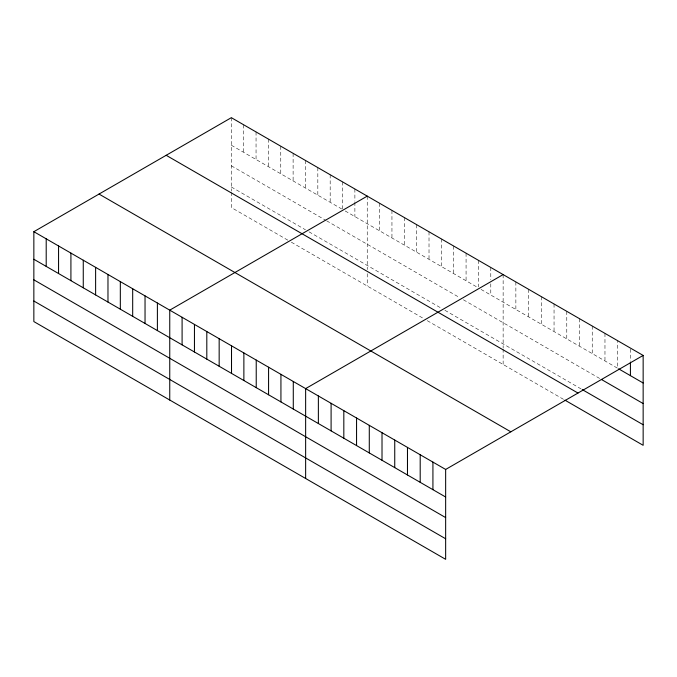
<?xml version="1.0" encoding="UTF-8"?>
<svg xmlns="http://www.w3.org/2000/svg" width="677" height="677" viewBox="0 0 677 677"><rect width="100%" height="100%" fill="white"/><g stroke="black" fill="none" stroke-linecap="round" stroke-linejoin="round"><path stroke-width="0.51" stroke-dasharray="3.38 2.54" d="M231.348 145.242L341.648 208.931M345.177 210.962L478.427 287.894M481.076 289.426L617.695 368.296L617.695 340.726M231.348 165.806L325.764 220.321M326.652 220.829L459.895 297.762M463.423 299.801L600.423 378.892M231.348 186.996L305.471 229.791M309 231.822L441.362 308.247M444.899 310.286L581.323 389.055M287.818 240.157L231.348 207.551L231.348 192.133M291.355 242.197L423.717 318.622M427.246 320.661L564.051 399.642M630.422 349.095L630.422 361.349M604.967 333.372L604.967 360.951M592.24 326.026L592.24 353.597M579.504 318.681L579.504 346.252M566.776 311.327L566.776 338.906M554.048 303.981L554.048 331.552M541.321 296.636L541.321 324.207M528.593 289.282L528.593 316.861M515.866 281.937L515.866 309.507M503.138 274.583L503.138 348.02M503.138 349.053L503.138 364.471M490.783 267.457L490.783 279.711M490.783 283.79L490.783 295.028M478.427 260.323L478.427 286.87M466.072 253.19L466.072 280.76M453.717 246.056L453.717 273.626M441.362 238.922L441.362 266.501M429.015 231.788L429.015 259.367M416.66 224.654L416.66 252.233M404.304 217.529L404.304 245.099M391.949 210.395L391.949 237.965M379.594 203.261L379.594 230.832M367.239 196.127L367.239 269.564M367.239 273.677L367.239 286.016M354.883 188.993L354.883 201.247M354.883 202.271L354.883 216.572M342.537 181.859L342.537 209.438M330.181 174.734L330.181 202.305M317.826 167.6L317.826 195.171M305.471 160.466L305.471 188.037M293.116 153.332L293.116 180.903M280.76 146.198L280.76 173.777M268.405 139.064L268.405 166.644M256.05 131.93L256.05 159.51M243.703 124.805L243.703 152.376M231.348 117.671L231.348 191.109"/><path stroke-width="1.02" d="M33.85 231.695L445.652 469.449L445.652 559.329L33.85 321.575L33.85 231.695L231.348 117.671L643.15 355.425L643.15 445.305L564.957 400.166M367.239 196.127L169.749 310.151L169.749 400.039M503.138 274.583L305.64 388.606L305.64 478.495M445.652 469.449L643.15 355.425M618.6 368.821L643.15 382.996M601.328 379.416L643.15 403.56M582.237 389.58L643.15 424.741M166.17 155.295L577.98 393.049M99.02 194.062L510.83 431.816M33.85 259.266L445.652 497.02M33.85 279.829L445.652 517.583M33.85 301.011L445.652 538.765M630.422 362.373L630.422 375.65M432.925 462.095L432.925 489.674M420.197 454.749L420.197 482.32M407.469 447.395L407.469 474.975M394.742 440.05L394.742 467.621M382.014 432.705L382.014 460.275M369.287 425.351L369.287 452.93M356.559 418.005L356.559 445.576M343.823 410.651L343.823 438.231M331.095 403.306L331.095 430.877M318.368 395.96L318.368 423.531M293.285 381.473L293.285 409.052M280.93 374.347L280.93 401.918M268.574 367.213L268.574 394.784M256.228 360.079L256.228 387.65M243.872 352.945L243.872 380.516M231.517 345.812L231.517 373.391M219.162 338.678L219.162 366.257M206.807 331.552L206.807 359.123M194.451 324.418L194.451 351.989M182.096 317.285L182.096 344.855M157.394 303.017L157.394 330.596M145.039 295.883L145.039 323.462M132.684 288.749L132.684 316.328M120.328 281.624L120.328 309.194M107.973 274.49L107.973 302.06M95.618 267.356L95.618 294.927M83.263 260.222L83.263 287.793M70.916 253.088L70.916 280.667M58.56 245.954L58.56 273.533M46.205 238.829L46.205 266.399"/></g></svg>
